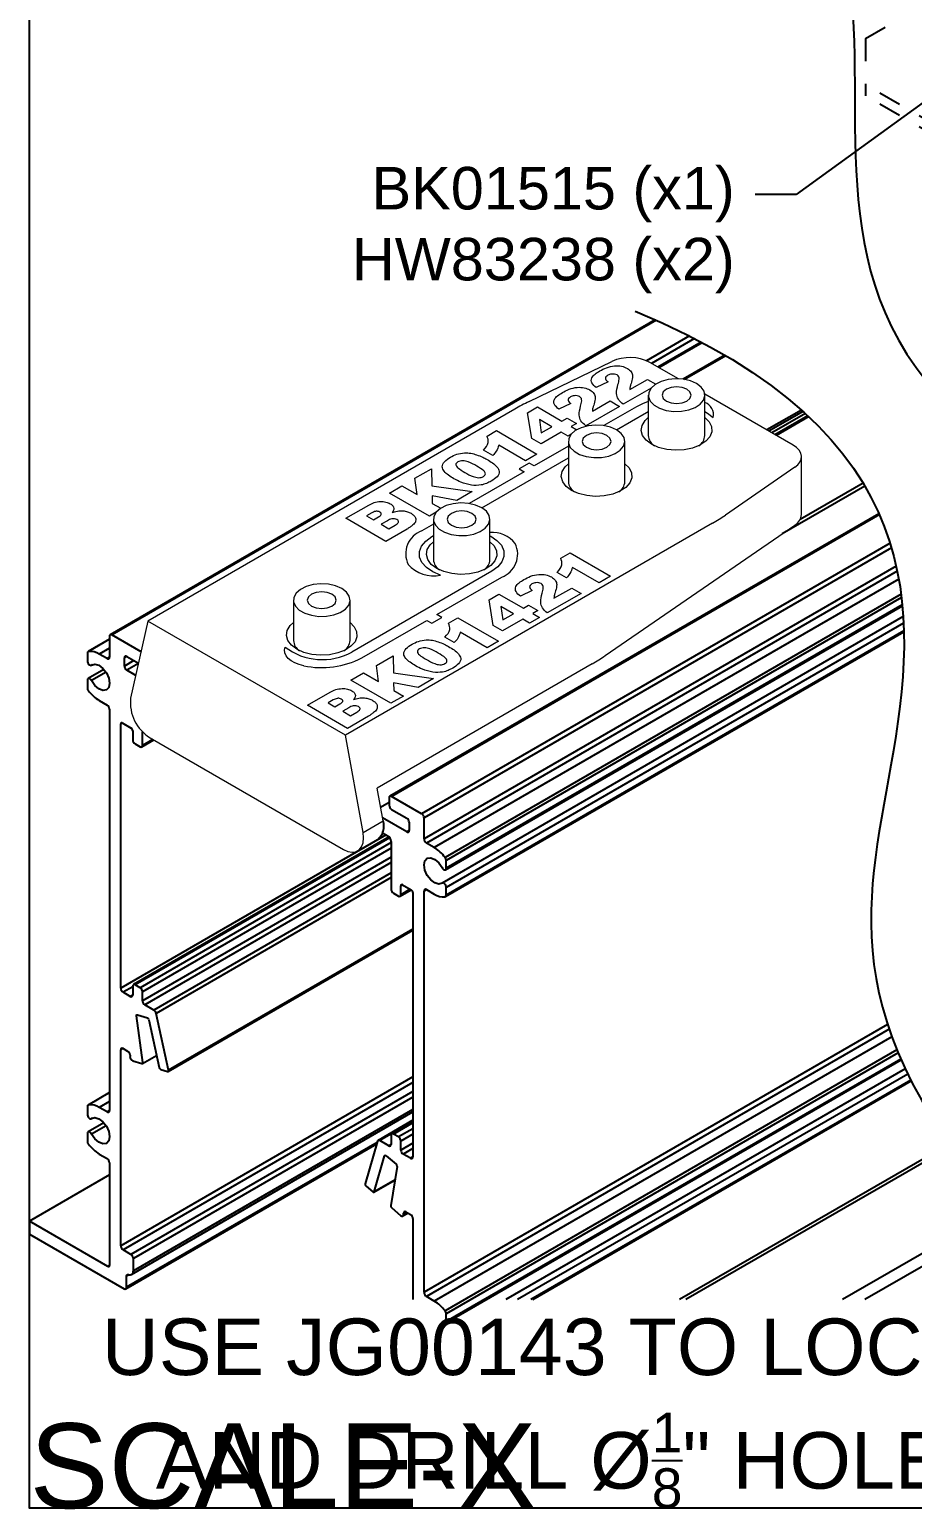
# Model space of a CAD drawing. Extents: x 0 to 11.6, y -12 to 0.
# Drawn here: x 0 to 3.9, y -12.04 to -5.5 of the extents above; entities that cross this region are included whole.
import ezdxf
from ezdxf import colors
from ezdxf.entities.mleader import LeaderData, LeaderLine
from ezdxf.math import Vec2, Vec3

# ---------------------------------------------------------------- set-up
doc = ezdxf.new("R2010")
doc.units = 0
doc.header["$LTSCALE"] = 0.5
doc.header["$MEASUREMENT"] = 0
doc.linetypes.add('HIDDEN2', pattern=[0.1875, 0.125, -0.0625])
for name, color, linetype in [('Brackets', 181, 'CONTINUOUS'), ('Dimension', 10, 'CONTINUOUS'), ('End Cap', 92, 'CONTINUOUS'), ('FAB DWG', 221, 'CONTINUOUS'), ('Housing', 150, 'CONTINUOUS')]:
    doc.layers.add(name, color=color, linetype=linetype)
doc.layers.add('Jig', color=41, linetype='CONTINUOUS', lineweight=13)
doc.layers.add('Text-Unprinted', color=131, linetype='CONTINUOUS', plot=False)
doc.styles.add('LSAD_Standard', font='arial.ttf')
doc.styles.get("Standard").update_dxf_attribs({"font": 'arial.ttf'})

msp = doc.modelspace()

# ---------------------------------------------------------------- linework, layer by layer
at = {"layer": 'Brackets', "linetype": 'HIDDEN2', "transparency": 16777216}
for p, q in [((3.696, -5.5438), (4.464, -5.1004)), ((3.696, -5.5438), (3.696, -5.7479)), ((4.1932, -6.0349), (3.696, -5.7479)), ((3.696, -5.7479), (3.696, -5.7967)), ((4.1932, -6.0838), (3.696, -5.7967))]:
    msp.add_line(p, q, dxfattribs=at)
at = {"layer": 'Dimension', "transparency": 16777216}
for points, knots in [([(2.5228, -3.9686), (3.644, -4.4845), (3.6491, -5.8333), (3.6542, -7.1821), (4.9277, -7.7071)], [0.0416, 0.0416, 0.0416, 0.0416, 1, 2, 2, 2, 2]), ([(2.6779, -6.7488), (3.9882, -7.289), (3.8715, -8.8141), (3.5346, -9.9254), (4.4394, -10.8779)], [0, 0, 0, 0, 1, 1.936571, 1.936571, 1.936571, 1.936571])]:
    msp.add_open_spline(points, degree=3, knots=knots, dxfattribs=at)
at = {"layer": 'End Cap', "transparency": 16777216}
msp.add_arc((1.4945, -9.0248), 0.0726, 308.05451, 19.60967, dxfattribs=at)
at = {"layer": 'Housing', "transparency": 16777216}
for p, q in [((2.7663, -6.7865), (0.3567, -8.1776)), ((2.7713, -6.7887), (0.3642, -8.1783)), ((2.9175, -6.8578), (2.7278, -6.9673)), ((2.9401, -6.8692), (2.7502, -6.9789)), ((2.9699, -6.8847), (2.7784, -6.9952)), ((2.7828, -6.9977), (2.9745, -6.8871)), ((3.0742, -6.9425), (2.8896, -7.0491)), ((3.0786, -6.945), (2.8965, -7.0501)), ((3.4132, -7.1849), (3.26, -7.2732)), ((3.4204, -7.1914), (3.2693, -7.2786)), ((3.4306, -7.2006), (3.2824, -7.2861)), ((3.441, -7.2103), (3.296, -7.294)), ((3.4419, -7.2111), (3.2971, -7.2947)), ((3.4452, -7.2142), (3.3015, -7.2972)), ((3.6858, -7.5083), (3.4068, -7.6693)), ((3.6932, -7.5207), (3.3276, -7.7318)), ((3.7559, -7.643), (1.5932, -8.8914)), ((3.7577, -7.647), (1.6007, -8.8922)), ((3.8049, -7.7732), (1.7337, -8.9689)), ((3.8112, -7.7941), (1.7443, -8.9873)), ((3.832, -7.8748), (1.7443, -9.08)), ((3.8367, -7.8966), (1.7549, -9.0984)), ((3.8436, -7.9326), (1.7895, -9.1184)), ((3.8537, -7.9982), (1.8374, -9.1621)), ((3.8555, -8.0131), (1.8423, -9.1753)), ((3.8633, -8.0978), (1.8242, -9.2749)), ((1.8392, -9.2163), (3.8595, -8.0501)), ((3.859, -8.0452), (1.8423, -9.2095)), ((1.8392, -9.335), (3.8662, -8.1649)), ((3.8649, -8.1264), (1.8423, -9.294)), ((3.8661, -8.1599), (1.8423, -9.3282)), ((0.3536, -8.1976), (0.2586, -8.2524)), ((0.3536, -8.198), (0.2604, -8.2517)), ((0.3536, -8.2371), (0.3083, -8.2633)), ((0.3536, -8.1844), (0.3536, -8.2771)), ((0.493, -8.2527), (0.3642, -8.1783)), ((0.2555, -8.2592), (0.2555, -8.2934)), ((0.3429, -8.2833), (0.3083, -8.2633)), ((0.3536, -8.2771), (0.3429, -8.2833)), ((0.4299, -8.2734), (0.4193, -8.2796)), ((0.4193, -8.3163), (0.4193, -8.2796)), ((0.4617, -8.2918), (0.4193, -8.3163)), ((0.4299, -8.2734), (0.4816, -8.3033)), ((0.3283, -8.3308), (0.2586, -8.3711)), ((0.2736, -8.3125), (0.2789, -8.3094)), ((0.2786, -8.3095), (0.2741, -8.3122)), ((0.338, -8.3438), (0.2741, -8.3807)), ((0.4812, -8.3051), (0.4299, -8.3347)), ((0.4694, -8.3574), (0.4299, -8.3347)), ((0.2555, -8.3779), (0.2555, -8.4121)), ((0.3083, -8.469), (0.3429, -8.489)), ((0.3536, -8.5074), (0.3536, -10.2804)), ((0.4101, -8.5676), (0.4031, -8.5716)), ((0.4031, -9.7394), (0.4031, -8.5716)), ((0.4101, -8.5676), (0.449, -8.59)), ((0.4561, -8.6023), (0.4561, -8.6419)), ((0.4992, -8.6668), (0.4992, -8.6064)), ((0.4667, -8.6603), (0.4886, -8.673)), ((0.4961, -8.6737), (0.5498, -8.6427)), ((0.4961, -8.6737), (0.5498, -8.6427)), ((0.5454, -8.6402), (0.4992, -8.6668)), ((0.5454, -8.6402), (0.4992, -8.6668)), ((1.5901, -8.9189), (1.5522, -8.9409)), ((1.5901, -8.8983), (1.5901, -8.931)), ((1.7337, -8.9689), (1.6007, -8.8922)), ((1.6007, -8.9493), (1.6679, -8.9881)), ((1.6679, -9.0494), (1.5605, -8.9873)), ((1.6785, -9.0065), (1.6785, -9.0432)), ((1.7443, -9.08), (1.7443, -8.9873)), ((1.5765, -9.0619), (0.4031, -9.7394)), ((1.5901, -9.0711), (0.4592, -9.7239)), ((1.5929, -9.0745), (0.4667, -9.7247)), ((1.561, -9.053), (1.5845, -9.0665)), ((1.6785, -9.0432), (1.6679, -9.0494)), ((1.5986, -9.0965), (0.4886, -9.7373)), ((1.5986, -9.121), (0.4992, -9.7557)), ((1.5986, -9.091), (1.5986, -9.3015)), ((1.7895, -9.1184), (1.7549, -9.0984)), ((1.5986, -9.1602), (0.4992, -9.7949)), ((1.5986, -9.1847), (0.5098, -9.8133)), ((1.8423, -9.2095), (1.8423, -9.1753)), ((1.5986, -9.2304), (0.5494, -9.8361)), ((1.5986, -9.2511), (0.5596, -9.8509)), ((1.6488, -9.2826), (1.6418, -9.2867)), ((1.6488, -9.2826), (1.6877, -9.3051)), ((1.6092, -9.3199), (1.6312, -9.3325)), ((1.6387, -9.3333), (1.6876, -9.305)), ((1.6418, -9.3264), (1.6418, -9.2867)), ((1.6832, -9.3025), (1.6418, -9.3264)), ((1.6948, -9.3173), (1.6948, -10.4851)), ((1.7549, -9.3041), (1.7443, -9.3103)), ((1.7443, -11.0832), (1.7443, -9.3103)), ((1.7549, -9.3041), (1.7895, -9.3241)), ((1.8423, -9.3282), (1.8423, -9.294)), ((1.6948, -9.4781), (0.6142, -10.1019)), ((0.6127, -10.1075), (1.6948, -9.4828)), ((0.4561, -9.7332), (0.4137, -9.7577)), ((0.4561, -9.7308), (0.4561, -9.77)), ((0.4886, -9.7373), (0.4667, -9.7247)), ((0.4455, -9.7761), (0.4137, -9.7577)), ((0.4561, -9.77), (0.4455, -9.7761)), ((0.4992, -9.7949), (0.4992, -9.7557)), ((0.4794, -9.8576), (0.4722, -9.8617)), ((0.5011, -10.0675), (0.4722, -9.8617)), ((0.4765, -9.8567), (0.5211, -9.8705)), ((0.5494, -9.8361), (0.5098, -9.8133)), ((0.6142, -10.1019), (0.5596, -9.8509)), ((0.5278, -9.879), (0.5736, -10.09)), ((3.7941, -9.8999), (1.7443, -11.0832)), ((3.8009, -9.9205), (1.7549, -11.1016)), ((3.8127, -9.9537), (1.7895, -11.1216)), ((0.4137, -10.0058), (0.4031, -10.0119)), ((0.4031, -10.8774), (0.4031, -10.0119)), ((0.4137, -10.0058), (0.4335, -10.0172)), ((0.4441, -10.0356), (0.4441, -10.0407)), ((0.4571, -10.0602), (0.4968, -10.0725)), ((0.4995, -10.0723), (0.5619, -10.0363)), ((3.8353, -10.0121), (1.8374, -11.1654)), ((1.8392, -11.2196), (3.8541, -10.0564)), ((3.8406, -10.025), (1.8423, -11.1786)), ((3.8524, -10.0524), (1.8423, -11.2127)), ((1.6948, -10.1317), (0.4031, -10.8774)), ((0.5803, -10.0985), (0.61, -10.1077)), ((3.8722, -10.0959), (2.1058, -11.1156)), ((3.8832, -10.1191), (2.157, -11.1156)), ((1.6948, -10.1562), (0.4137, -10.8958)), ((1.6948, -10.1955), (0.4478, -10.9154)), ((3.8964, -10.1456), (2.2162, -11.1156)), ((2.225, -11.1156), (3.8984, -10.1495)), ((0.2555, -10.2625), (0.2555, -10.2966)), ((0.3536, -10.2008), (0.2586, -10.2556)), ((0.3536, -10.2012), (0.2604, -10.255)), ((0.3536, -10.2404), (0.3083, -10.2665)), ((1.6948, -10.2208), (0.4591, -10.9342)), ((0.2736, -10.3158), (0.2789, -10.3127)), ((0.2786, -10.3128), (0.2741, -10.3154)), ((0.3429, -10.2865), (0.3083, -10.2665)), ((0.3536, -10.2804), (0.3429, -10.2865)), ((0.4504, -11.004), (1.6948, -10.2856)), ((1.6948, -10.275), (0.4591, -10.9884)), ((1.6948, -10.3232), (1.5409, -10.4121)), ((1.6948, -10.3283), (1.5484, -10.4128)), ((1.6948, -10.3298), (1.6017, -10.3835)), ((0.2555, -10.3812), (0.2555, -10.4153)), ((0.3283, -10.3341), (0.2586, -10.3743)), ((0.338, -10.3471), (0.2741, -10.3839)), ((1.5986, -10.3904), (1.5986, -10.4296)), ((1.6948, -10.3348), (1.6092, -10.3842)), ((1.6312, -10.3969), (1.6092, -10.3842)), ((1.6948, -10.3602), (1.6312, -10.3969)), ((1.6948, -10.3846), (1.6418, -10.4153)), ((0.4254, -11.068), (1.5348, -10.4275)), ((1.5366, -10.4214), (0.4285, -11.0611)), ((1.5382, -10.4158), (1.4837, -10.6039)), ((1.588, -10.4357), (1.5484, -10.4128)), ((1.5986, -10.4296), (1.588, -10.4357)), ((1.6418, -10.4545), (1.6418, -10.4153)), ((1.6948, -10.4238), (1.6418, -10.4545)), ((1.6948, -10.4483), (1.6524, -10.4728)), ((4.0662, -10.4272), (2.8737, -11.1156)), ((4.0743, -10.4388), (2.902, -11.1156)), ((0.3083, -10.4723), (0.3429, -10.4923)), ((0.3536, -10.5107), (0.3536, -10.9647)), ((1.5242, -10.6388), (1.5701, -10.4807)), ((1.5739, -10.4784), (1.5701, -10.4807)), ((1.5768, -10.48), (1.6213, -10.5176)), ((1.6842, -10.4912), (1.6524, -10.4728)), ((1.6948, -10.4851), (1.6842, -10.4912)), ((0.3536, -10.5647), (0, -10.7688)), ((1.5228, -10.6408), (1.6157, -10.5872)), ((1.6159, -10.5859), (1.5242, -10.6388)), ((1.6256, -10.5276), (1.5968, -10.7)), ((1.4878, -10.6144), (1.5175, -10.6395)), ((1.6011, -10.71), (1.6408, -10.7435)), ((4.2906, -10.714), (3.595, -11.1156)), ((0, -10.7688), (0, -10.826)), ((0.3465, -10.9688), (0, -10.7688)), ((1.6506, -10.7459), (1.6732, -10.7329)), ((1.6644, -10.7278), (1.6538, -10.7339)), ((1.6688, -10.7304), (1.6538, -10.7391)), ((1.6538, -10.7391), (1.6538, -10.7339)), ((1.6644, -10.7278), (1.6842, -10.7393)), ((1.6948, -10.7576), (1.6948, -11.1156)), ((4.3238, -10.752), (3.694, -11.1156)), ((0, -10.826), (0.4179, -11.0672)), ((0.4478, -10.9154), (0.4137, -10.8958)), ((0.3536, -10.9648), (0.3465, -10.9688)), ((0.4591, -10.9884), (0.4591, -10.9342)), ((0.4398, -11.0058), (0.4285, -11.0123)), ((0.4285, -11.0611), (0.4285, -11.0123)), ((1.7895, -11.1216), (1.7549, -11.1016)), ((1.8423, -11.2127), (1.8423, -11.1786))]:
    msp.add_line(p, q, dxfattribs=at)
at = {"layer": 'Housing', "transparency": 16777216, "flags": 128}
for points in [[(0.2555, -8.2934), (0.256, -8.2973), (0.2574, -8.3015), (0.2596, -8.3054), (0.2624, -8.3088), (0.2655, -8.3114), (0.2687, -8.3129), (0.2717, -8.3131), (0.2741, -8.3122)], [(0.2741, -8.3122), (0.2885, -8.3077), (0.3062, -8.3127), (0.3241, -8.3263), (0.3395, -8.3464), (0.3499, -8.3696), (0.3536, -8.3923), (0.3499, -8.4107), (0.3395, -8.422), (0.3241, -8.4242), (0.3062, -8.4171), (0.2885, -8.4018), (0.2741, -8.3807)], [(0.2741, -8.3807), (0.2717, -8.3768), (0.2687, -8.3737), (0.2655, -8.3715), (0.2624, -8.3704), (0.2596, -8.3706), (0.2574, -8.372), (0.256, -8.3746), (0.2555, -8.3779)], [(1.8237, -9.2752), (1.8093, -9.2797), (1.7917, -9.2747), (1.7737, -9.2611), (1.7583, -9.241), (1.7479, -9.2178), (1.7443, -9.1951), (1.7479, -9.1767), (1.7583, -9.1654), (1.7737, -9.1632), (1.7917, -9.1703), (1.8093, -9.1856), (1.8237, -9.2067)], [(1.8237, -9.2067), (1.8262, -9.2105), (1.8291, -9.2137), (1.8323, -9.2159), (1.8354, -9.2169), (1.8382, -9.2168), (1.8405, -9.2153), (1.8419, -9.2128), (1.8423, -9.2095)], [(1.8423, -9.294), (1.8419, -9.2901), (1.8405, -9.2859), (1.8382, -9.282), (1.8354, -9.2785), (1.8323, -9.276), (1.8291, -9.2745), (1.8262, -9.2742), (1.8237, -9.2752)], [(0.4722, -9.8617), (0.4721, -9.8604), (0.4722, -9.8593), (0.4726, -9.8583), (0.4731, -9.8575), (0.4737, -9.8569), (0.4746, -9.8566), (0.4755, -9.8565), (0.4765, -9.8567)], [(0.4968, -10.0725), (0.4978, -10.0727), (0.4987, -10.0726), (0.4996, -10.0723), (0.5002, -10.0717), (0.5007, -10.0709), (0.501, -10.0699), (0.5012, -10.0688), (0.5011, -10.0675)], [(0.61, -10.1077), (0.6111, -10.1079), (0.6121, -10.1078), (0.6129, -10.1074), (0.6136, -10.1067), (0.6141, -10.1058), (0.6143, -10.1046), (0.6144, -10.1033), (0.6142, -10.1019)], [(0.2555, -10.2966), (0.256, -10.3006), (0.2574, -10.3047), (0.2596, -10.3087), (0.2624, -10.3121), (0.2655, -10.3147), (0.2687, -10.3161), (0.2717, -10.3164), (0.2741, -10.3154)], [(0.2741, -10.3154), (0.2885, -10.311), (0.3062, -10.316), (0.3241, -10.3296), (0.3395, -10.3496), (0.3499, -10.3728), (0.3536, -10.3955), (0.3499, -10.414), (0.3395, -10.4252), (0.3241, -10.4275), (0.3062, -10.4204), (0.2885, -10.405), (0.2741, -10.3839)], [(0.2741, -10.3839), (0.2717, -10.3801), (0.2687, -10.377), (0.2655, -10.3748), (0.2624, -10.3737), (0.2596, -10.3739), (0.2574, -10.3753), (0.256, -10.3778), (0.2555, -10.3812)], [(1.5484, -10.4128), (1.5467, -10.412), (1.545, -10.4115), (1.5435, -10.4114), (1.542, -10.4116), (1.5407, -10.4122), (1.5397, -10.4131), (1.5388, -10.4143), (1.5382, -10.4158)], [(1.5701, -10.4807), (1.5704, -10.4797), (1.571, -10.479), (1.5718, -10.4785), (1.5726, -10.4783), (1.5736, -10.4784), (1.5746, -10.4787), (1.5757, -10.4792), (1.5768, -10.48)], [(1.5175, -10.6395), (1.5186, -10.6403), (1.5196, -10.6408), (1.5207, -10.6411), (1.5217, -10.6411), (1.5225, -10.6409), (1.5233, -10.6404), (1.5238, -10.6397), (1.5242, -10.6388)], [(1.6408, -10.7435), (1.6431, -10.7452), (1.6455, -10.7462), (1.6477, -10.7466), (1.6498, -10.7463), (1.6514, -10.7454), (1.6527, -10.7438), (1.6535, -10.7416), (1.6538, -10.7391)], [(0.4285, -11.0123), (0.4286, -11.0104), (0.4291, -11.0087), (0.4298, -11.0073), (0.4307, -11.0061), (0.4319, -11.0053), (0.4332, -11.0049), (0.4348, -11.0048), (0.4364, -11.005)]]:
    msp.add_lwpolyline(points, dxfattribs=at)
at = {"layer": 'Housing', "transparency": 16777216}
for centre, radius, start, end in [((0.36, -8.1834), 0.00655, 50.79671, 189.21404), ((0.2621, -8.2582), 0.00671, 104.90093, 188.70726), ((0.2679, -8.3259), 0.0746, 57.19136, 95.7634), ((0.3471, -8.2782), 0.00655, 230.79671, 9.21404), ((0.4258, -8.2785), 0.00655, 50.79671, 189.21404), ((0.4423, -8.3152), 0.0231, 182.60548, 237.39452), ((0.2783, -8.4111), 0.0229, 182.5457, 218.33723), ((0.3951, -8.326), 0.1673, 216.39041, 238.75003), ((0.3305, -8.5084), 0.0231, 2.60548, 57.39452), ((0.4074, -8.5709), 0.00437, 50.79671, 189.21404), ((0.4407, -8.603), 0.0154, 2.60548, 57.39452), ((0.4791, -8.6409), 0.0231, 182.60548, 237.39452), ((0.4928, -8.6679), 0.00655, 230.79671, 9.21404), ((1.5966, -8.8972), 0.00655, 50.79671, 189.21404), ((1.6132, -8.9299), 0.0231, 182.60548, 237.39452), ((1.6555, -9.0075), 0.0231, 2.60548, 57.39452), ((1.7213, -8.9883), 0.0231, 2.60548, 57.39452), ((1.5679, -9.0924), 0.0307, 2.60548, 57.39452), ((1.6721, -9.0443), 0.00655, 230.79671, 9.21404), ((1.7673, -9.0789), 0.0231, 182.60548, 237.39452), ((1.7027, -9.2614), 0.1673, 36.39041, 58.75003), ((1.8195, -9.1763), 0.0229, 2.5457, 38.33723), ((1.6461, -9.286), 0.00437, 50.79671, 189.21404), ((1.6217, -9.3005), 0.0231, 182.60548, 237.39452), ((1.6353, -9.3275), 0.00655, 230.79671, 9.21404), ((1.6794, -9.318), 0.0154, 2.60548, 57.39452), ((1.7508, -9.3092), 0.00655, 50.79671, 189.21404), ((1.83, -9.2615), 0.0746, 237.19136, 275.7634), ((1.8357, -9.3292), 0.00671, 284.90093, 8.70726), ((0.4261, -9.7383), 0.0231, 182.60548, 237.39452), ((0.4625, -9.7297), 0.00655, 50.79671, 189.21404), ((0.4762, -9.7567), 0.0231, 2.60548, 57.39452), ((0.4496, -9.771), 0.00655, 230.79671, 9.21404), ((0.5222, -9.7938), 0.0231, 182.60548, 237.39452), ((0.5164, -9.8812), 0.0116, 10.92438, 66.06129), ((0.5367, -9.8559), 0.0235, 12.20913, 57.06923), ((0.4095, -10.0109), 0.00655, 50.79671, 189.21404), ((0.4211, -10.0367), 0.0231, 2.60548, 57.39452), ((0.466, -10.0401), 0.022, 181.5902, 245.93733), ((0.5851, -10.0878), 0.0116, 190.92438, 246.06129), ((0.2621, -10.2615), 0.00671, 104.90093, 188.70726), ((0.2679, -10.3292), 0.0746, 57.19136, 95.7634), ((0.3471, -10.2814), 0.00655, 230.79671, 9.21404), ((1.6051, -10.3893), 0.00655, 50.79671, 189.21404), ((0.2783, -10.4143), 0.0229, 182.5457, 218.33723), ((0.3951, -10.3292), 0.1673, 216.39041, 238.75003), ((1.5922, -10.4306), 0.00655, 230.79671, 9.21404), ((1.6187, -10.4163), 0.0231, 2.60548, 57.39452), ((1.6648, -10.4534), 0.0231, 182.60548, 237.39452), ((0.3305, -10.5117), 0.0231, 2.60548, 57.39452), ((1.6137, -10.5268), 0.0119, 356.17633, 50.4242), ((1.6883, -10.4861), 0.00655, 230.79671, 9.21404), ((1.495, -10.6055), 0.0115, 171.82136, 231.19344), ((1.6087, -10.7008), 0.0119, 176.17633, 230.4242), ((1.6602, -10.7329), 0.00655, 50.79671, 189.21404), ((1.6718, -10.7587), 0.0231, 2.60548, 57.39452), ((0.4261, -10.8763), 0.0231, 182.60542, 237.39521), ((0.4328, -10.9373), 0.0265, 6.61673, 55.51865), ((0.3492, -10.9654), 0.00437, 230.79671, 9.21404), ((0.442, -10.9889), 0.0171, 250.95531, 1.71237), ((0.422, -11.0621), 0.00655, 230.79671, 9.21404), ((1.7673, -11.0822), 0.0231, 182.60548, 237.39452), ((1.7027, -11.2647), 0.1673, 36.39041, 58.75003), ((1.8195, -11.1796), 0.0229, 2.5457, 38.33723)]:
    msp.add_arc(centre, radius, start, end, dxfattribs=at)
at = {"layer": 'Jig', "transparency": 16777216}
for p, q in [((2.2086, -7.1476), (2.5743, -6.9705)), ((2.8687, -7.0473), (2.743, -6.9748)), ((2.5579, -7.0602), (2.5059, -7.0859)), ((2.6541, -7.0948), (2.7323, -7.0496)), ((2.7323, -7.0496), (2.7687, -7.0706)), ((2.7481, -7.0883), (2.6244, -7.1596)), ((2.7359, -7.1193), (2.7359, -7.2979)), ((3.3765, -7.3405), (2.9856, -7.1148)), ((2.9859, -7.2979), (2.9859, -7.1193)), ((2.1457, -7.1808), (0.5236, -8.1173)), ((2.202, -7.1967), (2.2456, -7.1715)), ((2.2456, -7.1715), (2.3535, -7.2338)), ((2.3926, -7.1556), (2.3406, -7.1813)), ((2.6084, -7.1689), (2.4591, -7.255)), ((2.4889, -7.1902), (2.5671, -7.145)), ((2.6841, -7.1704), (2.5397, -7.2537)), ((2.5671, -7.145), (2.6084, -7.1689)), ((2.7283, -7.1959), (2.7359, -7.1917)), ((2.2206, -7.3109), (2.202, -7.1967)), ((2.2544, -7.2269), (2.2627, -7.2863)), ((2.3099, -7.259), (2.2544, -7.2269)), ((2.3535, -7.2338), (2.3765, -7.2206)), ((2.3765, -7.2206), (2.4178, -7.2444)), ((2.4178, -7.2444), (2.3949, -7.2577)), ((2.5957, -7.2724), (2.7283, -7.1959)), ((2.0229, -7.3001), (2.0643, -7.2762)), ((2.0643, -7.2762), (2.2433, -7.3796)), ((2.2617, -7.3346), (2.2206, -7.3109)), ((2.3512, -7.2829), (2.2617, -7.3346)), ((2.2627, -7.2863), (2.3099, -7.259)), ((2.3811, -7.3001), (2.3512, -7.2829)), ((2.3945, -7.2924), (2.3811, -7.3001)), ((2.3949, -7.2577), (2.4196, -7.272)), ((2.0482, -7.3862), (2.0069, -7.3624)), ((2.1928, -7.4088), (2.0746, -7.3405)), ((2.2433, -7.3796), (2.1928, -7.4088)), ((2.3823, -7.3446), (2.2311, -7.4319)), ((2.3823, -7.3234), (2.3823, -7.502)), ((2.6323, -7.502), (2.6323, -7.3234)), ((1.7041, -7.4868), (1.7773, -7.4446)), ((1.7773, -7.4446), (1.7789, -7.52)), ((1.9991, -7.6168), (2.3823, -7.3956)), ((2.209, -7.4191), (2.1648, -7.4446)), ((2.1648, -7.4446), (2.1869, -7.4574)), ((2.2311, -7.4319), (2.209, -7.4191)), ((3.3839, -7.4379), (3.077, -7.649)), ((3.4131, -7.6467), (3.4131, -7.3915)), ((1.7132, -7.5587), (1.7041, -7.4868)), ((2.1869, -7.4574), (1.9431, -7.5981)), ((1.5913, -7.5519), (1.6464, -7.5201)), ((1.7681, -7.654), (1.5913, -7.5519)), ((1.6464, -7.5201), (1.7132, -7.5587)), ((1.7789, -7.52), (1.9564, -7.5453)), ((1.7798, -7.5637), (1.7805, -7.5975)), ((1.889, -7.5842), (1.7798, -7.5637)), ((1.9564, -7.5453), (1.889, -7.5842)), ((1.3985, -7.6632), (1.4998, -7.6047)), ((1.5129, -7.6396), (1.4903, -7.6526)), ((1.7979, -7.6368), (1.7681, -7.654)), ((1.7805, -7.5975), (1.8182, -7.6193)), ((3.0195, -7.6853), (1.3974, -8.6217)), ((1.5753, -7.7653), (1.3985, -7.6632)), ((1.4903, -7.6526), (1.5202, -7.6699)), ((1.5202, -7.6699), (1.5424, -7.657)), ((1.582, -7.674), (1.5546, -7.6898)), ((1.5546, -7.6898), (1.589, -7.7096)), ((1.6693, -7.711), (1.5753, -7.7653)), ((1.589, -7.7096), (1.6165, -7.6938)), ((1.7857, -7.689), (1.7339, -7.7189)), ((1.7857, -7.6678), (1.7857, -7.8465)), ((2.0357, -7.8465), (2.0357, -7.6678)), ((2.5449, -8.2702), (3.3839, -7.693)), ((1.7781, -7.7444), (1.7857, -7.74)), ((2.3487, -7.8402), (2.3901, -7.8164)), ((2.3901, -7.8164), (2.5691, -7.9197)), ((2.0433, -7.8975), (1.4246, -8.2547)), ((2.374, -7.9264), (2.3327, -7.9025)), ((2.5186, -7.9489), (2.4004, -7.8807)), ((1.8002, -8.0888), (2.0875, -7.923)), ((2.3188, -8.0166), (2.397, -7.9714)), ((2.397, -7.9714), (2.4383, -7.9953)), ((2.5691, -7.9197), (2.5186, -7.9489)), ((1.167, -8.025), (1.167, -8.2036)), ((1.417, -8.2036), (1.417, -8.025)), ((2.0319, -8.0231), (2.0755, -7.9979)), ((2.0505, -8.1372), (2.0319, -8.0231)), ((2.0755, -7.9979), (2.1834, -8.0602)), ((2.2225, -7.982), (2.1705, -8.0077)), ((2.4383, -7.9953), (2.2891, -8.0814)), ((1.7781, -8.1271), (1.8223, -8.1016)), ((1.8223, -8.1016), (1.8002, -8.0888)), ((1.8529, -8.1265), (1.8942, -8.1026)), ((1.8942, -8.1026), (2.0732, -8.206)), ((2.0843, -8.0533), (2.0926, -8.1127)), ((2.1398, -8.0854), (2.0843, -8.0533)), ((2.0926, -8.1127), (2.1398, -8.0854)), ((2.1834, -8.0602), (2.2064, -8.047)), ((2.2064, -8.047), (2.2477, -8.0708)), ((2.2546, -8.1013), (2.211, -8.1265)), ((2.2477, -8.0708), (2.2248, -8.0841)), ((2.2248, -8.0841), (2.2546, -8.1013)), ((0.5236, -8.1173), (0.4466, -8.4581)), ((1.3974, -8.6217), (0.5236, -8.1173)), ((1.4688, -8.2802), (1.756, -8.1143)), ((1.756, -8.1143), (1.7781, -8.1271)), ((2.0227, -8.2352), (1.9045, -8.1669)), ((2.0916, -8.161), (2.0505, -8.1372)), ((2.1812, -8.1093), (2.0916, -8.161)), ((2.211, -8.1265), (2.1812, -8.1093)), ((1.8781, -8.2126), (1.8368, -8.1888)), ((2.0732, -8.206), (2.0227, -8.2352)), ((1.534, -8.3132), (1.6072, -8.271)), ((1.6072, -8.271), (1.6088, -8.3464)), ((1.4212, -8.3783), (1.4763, -8.3465)), ((1.4763, -8.3465), (1.5431, -8.3851)), ((1.5431, -8.3851), (1.534, -8.3132)), ((2.4874, -8.3065), (1.5368, -8.8553)), ((1.6088, -8.3464), (1.7863, -8.3717)), ((1.2284, -8.4896), (1.3297, -8.4311)), ((1.598, -8.4804), (1.4212, -8.3783)), ((1.6097, -8.3901), (1.6104, -8.4239)), ((1.7189, -8.4106), (1.6097, -8.3901)), ((1.6104, -8.4239), (1.6531, -8.4486)), ((1.7863, -8.3717), (1.7189, -8.4106)), ((1.4052, -8.5917), (1.2284, -8.4896)), ((1.3428, -8.466), (1.3202, -8.479)), ((1.3202, -8.479), (1.3501, -8.4963)), ((1.3501, -8.4963), (1.3723, -8.4834)), ((1.6531, -8.4486), (1.598, -8.4804)), ((1.4119, -8.5003), (1.3845, -8.5161)), ((1.3845, -8.5161), (1.4189, -8.536)), ((1.4992, -8.5374), (1.4052, -8.5917)), ((1.4189, -8.536), (1.4464, -8.5202)), ((1.4745, -9.0515), (1.3974, -8.6217)), ((0.5327, -8.6328), (1.3883, -9.1268)), ((1.5628, -9.0004), (1.5368, -8.8553)), ((1.4745, -9.0515), (1.5628, -9.0004)), ((1.4508, -9.133), (1.5392, -9.0819))]:
    msp.add_line(p, q, dxfattribs=at)
at = {"layer": 'Jig', "transparency": 16777216, "flags": 128}
for points in [[(2.9493, -7.0683), (2.9221, -7.0564), (2.8905, -7.0492), (2.8566, -7.0472), (2.8231, -7.0505), (2.7923, -7.059), (2.7667, -7.0719), (2.748, -7.0883), (2.7377, -7.1071), (2.7365, -7.1267), (2.7446, -7.1458), (2.7613, -7.1629), (2.7854, -7.1768), (2.815, -7.1864), (2.8481, -7.1911), (2.8821, -7.1904), (2.9146, -7.1845), (2.943, -7.1737), (2.9654, -7.1589), (2.98, -7.1411), (2.9858, -7.1218), (2.9823, -7.1022), (2.9698, -7.084), (2.9493, -7.0683)], [(2.9061, -7.0932), (2.8854, -7.0852), (2.8609, -7.0824), (2.8364, -7.0852), (2.8156, -7.0932), (2.8018, -7.1052), (2.7969, -7.1193), (2.8018, -7.1335), (2.8156, -7.1454), (2.8364, -7.1535), (2.8609, -7.1563), (2.8854, -7.1535), (2.9061, -7.1454), (2.92, -7.1335), (2.9249, -7.1193), (2.92, -7.1052), (2.9061, -7.0932)], [(2.7359, -7.1474), (2.7103, -7.1572), (2.6841, -7.1704)], [(2.9859, -7.1917), (2.9977, -7.1984), (3.0233, -7.2183)], [(2.5957, -7.2724), (2.5686, -7.2605), (2.5369, -7.2533), (2.5031, -7.2513), (2.4695, -7.2546), (2.4388, -7.2631), (2.4131, -7.276), (2.3944, -7.2924), (2.3841, -7.3112), (2.383, -7.3308), (2.391, -7.3499), (2.4077, -7.367), (2.4318, -7.3809), (2.4615, -7.3905), (2.4945, -7.3952), (2.5286, -7.3945), (2.561, -7.3886), (2.5895, -7.3778), (2.6119, -7.363), (2.6265, -7.3452), (2.6323, -7.3259), (2.6288, -7.3063), (2.6163, -7.2881), (2.5957, -7.2724)], [(2.7504, -7.3362), (2.7264, -7.3183), (2.7108, -7.2976), (2.7047, -7.2753), (2.7084, -7.2527), (2.7217, -7.2315), (2.7359, -7.2183)], [(2.9859, -7.2183), (3.0043, -7.2366), (3.0152, -7.2583), (3.0164, -7.2809), (3.0079, -7.303), (2.9901, -7.3231), (2.9642, -7.3401), (2.9318, -7.3528), (2.895, -7.3604), (2.856, -7.3626), (2.8173, -7.359), (2.7813, -7.3501), (2.7504, -7.3362)], [(2.5526, -7.2973), (2.5318, -7.2893), (2.5073, -7.2865), (2.4828, -7.2893), (2.4621, -7.2973), (2.4482, -7.3093), (2.4433, -7.3234), (2.4482, -7.3376), (2.4621, -7.3495), (2.4828, -7.3576), (2.5073, -7.3604), (2.5318, -7.3576), (2.5526, -7.3495), (2.5665, -7.3376), (2.5713, -7.3234), (2.5665, -7.3093), (2.5526, -7.2973)], [(3.3839, -7.4379), (3.3971, -7.4269), (3.4065, -7.4147), (3.4119, -7.4017), (3.413, -7.3883), (3.4099, -7.3751), (3.4025, -7.3624), (3.3913, -7.3508), (3.3765, -7.3405)], [(2.3968, -7.5403), (2.3728, -7.5224), (2.3573, -7.5017), (2.3512, -7.4794), (2.3548, -7.4568), (2.3681, -7.4356), (2.3823, -7.4224)], [(2.6323, -7.4224), (2.6507, -7.4407), (2.6617, -7.4624), (2.6629, -7.485), (2.6543, -7.5071), (2.6366, -7.5272), (2.6107, -7.5442), (2.5783, -7.5569), (2.5414, -7.5645), (2.5024, -7.5667), (2.4637, -7.5631), (2.4278, -7.5542), (2.3968, -7.5403)], [(1.9991, -7.6168), (1.972, -7.6049), (1.9403, -7.5977), (1.9064, -7.5957), (1.8729, -7.5991), (1.8422, -7.6075), (1.8165, -7.6204), (1.7978, -7.6368), (1.7875, -7.6556), (1.7864, -7.6752), (1.7944, -7.6943), (1.8111, -7.7114), (1.8352, -7.7253), (1.8649, -7.735), (1.8979, -7.7396), (1.9319, -7.739), (1.9644, -7.733), (1.9929, -7.7222), (2.0152, -7.7074), (2.0299, -7.6897), (2.0356, -7.6703), (2.0322, -7.6508), (2.0197, -7.6325), (1.9991, -7.6168)], [(1.956, -7.6417), (1.9352, -7.6337), (1.9107, -7.6309), (1.8862, -7.6337), (1.8655, -7.6417), (1.8516, -7.6537), (1.8467, -7.6678), (1.8516, -7.682), (1.8655, -7.694), (1.8862, -7.702), (1.9107, -7.7048), (1.9352, -7.702), (1.956, -7.694), (1.9698, -7.682), (1.9747, -7.6678), (1.9698, -7.6537), (1.956, -7.6417)], [(1.817, -7.9147), (1.7825, -7.8999), (1.7548, -7.8811), (1.7352, -7.8591), (1.7248, -7.8351), (1.7241, -7.8103), (1.7332, -7.7861), (1.7515, -7.7638), (1.7781, -7.7444)], [(1.8002, -7.8847), (1.7762, -7.8669), (1.7607, -7.8461), (1.7545, -7.8238), (1.7582, -7.8013), (1.7715, -7.78), (1.7857, -7.7668)], [(2.0357, -7.7668), (2.0541, -7.7851), (2.065, -7.8068), (2.0663, -7.8294), (2.0577, -7.8515), (2.0399, -7.8716), (2.014, -7.8886), (1.9816, -7.9013), (1.9448, -7.909), (1.9058, -7.9111), (1.8671, -7.9076), (1.8312, -7.8986), (1.8002, -7.8847)], [(2.0357, -7.7403), (2.0389, -7.7419), (2.0666, -7.7608), (2.0862, -7.7828), (2.0966, -7.8068), (2.0973, -7.8316), (2.0883, -7.8557), (2.0699, -7.8781), (2.0433, -7.8975)], [(1.3804, -7.974), (1.3533, -7.9621), (1.3216, -7.9549), (1.2877, -7.9529), (1.2542, -7.9562), (1.2234, -7.9647), (1.1978, -7.9776), (1.1791, -7.994), (1.1688, -8.0128), (1.1676, -8.0324), (1.1757, -8.0515), (1.1924, -8.0686), (1.2165, -8.0825), (1.2461, -8.0921), (1.2792, -8.0968), (1.3132, -8.0961), (1.3457, -8.0902), (1.3741, -8.0794), (1.3965, -8.0646), (1.4111, -8.0468), (1.4169, -8.0275), (1.4134, -8.0079), (1.4009, -7.9897), (1.3804, -7.974)], [(1.3372, -7.9989), (1.3165, -7.9909), (1.292, -7.9881), (1.2675, -7.9909), (1.2467, -7.9989), (1.2329, -8.0109), (1.228, -8.025), (1.2329, -8.0392), (1.2467, -8.0511), (1.2675, -8.0592), (1.292, -8.062), (1.3165, -8.0592), (1.3372, -8.0511), (1.3511, -8.0392), (1.356, -8.025), (1.3511, -8.0109), (1.3372, -7.9989)], [(1.1815, -8.2419), (1.1575, -8.224), (1.1419, -8.2033), (1.1358, -8.181), (1.1395, -8.1584), (1.1528, -8.1372), (1.167, -8.124)], [(1.417, -8.124), (1.4354, -8.1423), (1.4463, -8.164), (1.4475, -8.1866), (1.439, -8.2087), (1.4212, -8.2288), (1.3953, -8.2458), (1.3629, -8.2585), (1.3261, -8.2662), (1.2871, -8.2683), (1.2484, -8.2647), (1.2125, -8.2558), (1.1815, -8.2419)], [(1.2123, -8.3149), (1.1916, -8.3097), (1.173, -8.3024), (1.1569, -8.2932), (1.1439, -8.2826), (1.1344, -8.2708), (1.1288, -8.2582), (1.1272, -8.2452), (1.1296, -8.2322)], [(1.3883, -9.1268), (1.408, -9.1356), (1.4267, -9.1388), (1.4435, -9.1363), (1.4575, -9.1282), (1.468, -9.1148), (1.4745, -9.097), (1.4767, -9.0755), (1.4745, -9.0515)]]:
    msp.add_lwpolyline(points, dxfattribs=at)
at = {"layer": 'Jig', "transparency": 16777216}
for centre, radius, start, end in [((2.6542, -7.1475), 0.1943, 62.80519, 114.30715), ((2.9655, -7.2065), 0.059, 348.48283, 69.75656), ((2.7941, -7.2934), 0.0584, 184.48154, 237.44842), ((2.9294, -7.2944), 0.0566, 301.67588, 356.39416), ((2.4405, -7.4975), 0.0584, 184.48154, 237.44842), ((2.5758, -7.4985), 0.0566, 301.67588, 356.39416), ((3.3551, -7.6425), 0.0582, 299.64542, 355.89309), ((1.7709, -7.8202), 0.1078, 110.06333, 205.69847), ((2.0448, -7.8573), 0.1318, 38.70818, 93.96674), ((2.0505, -7.8217), 0.1078, 290.06333, 25.69847), ((1.7866, -7.7672), 0.1506, 221.49603, 281.6378), ((1.8439, -7.8419), 0.0584, 184.48154, 237.44842), ((1.9792, -7.8429), 0.0566, 301.67588, 356.39416), ((1.2944, -8.0162), 0.2717, 232.67022, 298.63737), ((1.2252, -8.1991), 0.0584, 184.48154, 237.44842), ((1.3605, -8.2001), 0.0566, 301.67588, 356.39416), ((1.2916, -7.936), 0.3871, 258.18505, 297.24279), ((0.6286, -8.477), 0.1829, 174.06353, 238.40903)]:
    msp.add_arc(centre, radius, start, end, dxfattribs=at)
for centre, major_axis, ratio, start_param, end_param in [((2.2889, -7.2029), (0.2809, 0.12), 0.273814, 1.74249, 1.985316), ((2.9813, -7.6026), (0.2425, 0.1434), 0.321847, 4.679897, 4.922723), ((2.4492, -8.2238), (0.2425, 0.1434), 0.321847, 4.679897, 4.922723)]:
    msp.add_ellipse(centre, major_axis=major_axis, ratio=ratio, start_param=start_param, end_param=end_param, dxfattribs=at)
for points, knots in [([(2.5211, -7.0125), (2.5306, -7.0073), (2.5495, -6.9969), (2.5837, -6.988), (2.6188, -6.9898), (2.6351, -6.9972), (2.6433, -7.0009)], [0, 0, 0, 0, 0.281517, 0.560668, 0.780351, 1, 1, 1, 1]), ([(2.5059, -7.0859), (2.4981, -7.0794), (2.4826, -7.0666), (2.4823, -7.0435), (2.4994, -7.0258), (2.5139, -7.0169), (2.5211, -7.0125)], [0, 0, 0, 0, 0.280623, 0.558416, 0.778754, 1, 1, 1, 1]), ([(2.5568, -7.0317), (2.5535, -7.034), (2.5468, -7.0386), (2.5455, -7.0499), (2.5532, -7.0563), (2.5579, -7.0602)], [0, 0, 0, 0, 0.2806478, 0.5594256, 1, 1, 1, 1]), ([(2.5975, -7.0301), (2.5941, -7.0286), (2.5872, -7.0257), (2.5748, -7.0257), (2.5644, -7.0278), (2.5593, -7.0304), (2.5568, -7.0317)], [0, 0, 0, 0, 0.278882, 0.558608, 0.779176, 1, 1, 1, 1]), ([(2.6018, -7.0728), (2.604, -7.0647), (2.607, -7.0535), (2.6066, -7.0384), (2.6006, -7.0329), (2.5975, -7.0301)], [0, 0, 0, 0, 0.561613, 0.781775, 1, 1, 1, 1]), ([(2.6433, -7.0009), (2.6498, -7.0057), (2.6628, -7.0154), (2.6684, -7.0375), (2.6641, -7.0529), (2.6615, -7.0623)], [0, 0, 0, 0, 0.279129, 0.558974, 1, 1, 1, 1]), ([(2.3406, -7.1813), (2.3328, -7.1748), (2.3173, -7.162), (2.317, -7.1389), (2.3341, -7.1212), (2.3486, -7.1124), (2.3558, -7.1079)], [0, 0, 0, 0, 0.2806228, 0.5584158, 0.7787536, 1, 1, 1, 1]), ([(2.3558, -7.1079), (2.3653, -7.1027), (2.3842, -7.0923), (2.4184, -7.0835), (2.4535, -7.0853), (2.4698, -7.0926), (2.478, -7.0963)], [0, 0, 0, 0, 0.281517, 0.560668, 0.780351, 1, 1, 1, 1]), ([(2.4322, -7.1255), (2.4288, -7.1241), (2.4219, -7.1211), (2.4095, -7.1211), (2.3991, -7.1233), (2.394, -7.1258), (2.3915, -7.1271)], [0, 0, 0, 0, 0.278882, 0.558608, 0.779176, 1, 1, 1, 1]), ([(2.4365, -7.1682), (2.4387, -7.1601), (2.4417, -7.1489), (2.4413, -7.1338), (2.4353, -7.1283), (2.4322, -7.1255)], [0, 0, 0, 0, 0.5616127, 0.7817748, 1, 1, 1, 1]), ([(2.478, -7.0963), (2.4845, -7.1011), (2.4975, -7.1108), (2.5031, -7.1329), (2.4988, -7.1483), (2.4962, -7.1577)], [0, 0, 0, 0, 0.279129, 0.558974, 1, 1, 1, 1]), ([(2.6244, -7.1596), (2.6164, -7.1525), (2.6004, -7.1381), (2.5929, -7.1075), (2.5984, -7.086), (2.6018, -7.0728)], [0, 0, 0, 0, 0.279558, 0.55925, 1, 1, 1, 1]), ([(2.6615, -7.0623), (2.6603, -7.066), (2.6582, -7.072), (2.6557, -7.0804), (2.6545, -7.0875), (2.6543, -7.0924), (2.6541, -7.0948)], [0, 0, 0, 0, 0.340042, 0.560046, 0.779991, 1, 1, 1, 1]), ([(2.3915, -7.1271), (2.3882, -7.1294), (2.3815, -7.134), (2.3802, -7.1453), (2.3879, -7.1517), (2.3926, -7.1556)], [0, 0, 0, 0, 0.280648, 0.559426, 1, 1, 1, 1]), ([(2.4591, -7.255), (2.4512, -7.2479), (2.4351, -7.2336), (2.4277, -7.2029), (2.4331, -7.1814), (2.4365, -7.1682)], [0, 0, 0, 0, 0.279558, 0.55925, 1, 1, 1, 1]), ([(2.4962, -7.1577), (2.495, -7.1614), (2.4929, -7.1674), (2.4904, -7.1758), (2.4892, -7.183), (2.489, -7.1878), (2.4889, -7.1902)], [0, 0, 0, 0, 0.3400423, 0.5600456, 0.7799907, 1, 1, 1, 1]), ([(2.0069, -7.3624), (2.0164, -7.3512), (2.0335, -7.3313), (2.0262, -7.3096), (2.0229, -7.3001)], [0, 0, 0, 0, 0.560663, 1, 1, 1, 1]), ([(1.8612, -7.3935), (1.87, -7.3888), (1.8877, -7.3794), (1.9205, -7.3733), (1.9518, -7.3751), (1.9685, -7.3801), (1.9769, -7.3827)], [0, 0, 0, 0, 0.280493, 0.559597, 0.779659, 1, 1, 1, 1]), ([(1.9769, -7.3827), (1.986, -7.3861), (2.0024, -7.3922), (2.0166, -7.4), (2.0228, -7.4034)], [0, 0, 0, 0, 0.559917, 1, 1, 1, 1]), ([(2.0746, -7.3405), (2.0718, -7.3495), (2.0667, -7.3655), (2.0539, -7.3799), (2.0482, -7.3862)], [0, 0, 0, 0, 0.559663, 1, 1, 1, 1]), ([(1.8764, -7.4885), (1.8682, -7.4836), (1.8519, -7.4736), (1.8319, -7.4564), (1.821, -7.4348), (1.833, -7.4116), (1.8518, -7.3995), (1.8612, -7.3935)], [0, 0, 0, 0, 0.187467, 0.374678, 0.560738, 0.779627, 1, 1, 1, 1]), ([(1.8939, -7.4144), (1.8913, -7.4162), (1.8861, -7.4198), (1.8835, -7.4294), (1.8971, -7.4445), (1.9139, -7.4544), (1.9252, -7.461)], [0, 0, 0, 0, 0.124956, 0.249616, 0.49815, 1, 1, 1, 1]), ([(1.977, -7.4326), (1.9653, -7.4259), (1.9478, -7.4158), (1.9206, -7.4082), (1.9035, -7.4097), (1.8971, -7.4128), (1.8939, -7.4144)], [0, 0, 0, 0, 0.5018497, 0.750295, 0.8750626, 1, 1, 1, 1]), ([(2.0067, -7.4791), (2.0093, -7.4773), (2.0144, -7.4737), (2.0164, -7.4666), (2.0138, -7.4598), (2.0027, -7.4474), (1.9884, -7.4392), (1.977, -7.4326)], [0, 0, 0, 0, 0.124746, 0.249408, 0.374355, 0.499578, 1, 1, 1, 1]), ([(2.0228, -7.4034), (2.031, -7.4084), (2.0476, -7.4185), (2.0677, -7.4357), (2.0807, -7.457), (2.0698, -7.4808), (2.0508, -7.4929), (2.0412, -7.499)], [0, 0, 0, 0, 0.1875, 0.374799, 0.561326, 0.779608, 1, 1, 1, 1]), ([(1.9538, -7.5174), (1.9377, -7.5135), (1.9088, -7.5066), (1.8864, -7.4941), (1.8764, -7.4885)], [0, 0, 0, 0, 0.558507, 1, 1, 1, 1]), ([(1.9252, -7.461), (1.9367, -7.4676), (1.9539, -7.4774), (1.9804, -7.4846), (1.9972, -7.4836), (2.0035, -7.4806), (2.0067, -7.4791)], [0, 0, 0, 0, 0.501702, 0.750445, 0.875181, 1, 1, 1, 1]), ([(2.0412, -7.499), (2.0346, -7.5025), (2.0213, -7.5096), (1.9921, -7.5189), (1.9683, -7.5179), (1.9538, -7.5174)], [0, 0, 0, 0, 0.281315, 0.561894, 1, 1, 1, 1]), ([(1.4998, -7.6047), (1.5073, -7.6008), (1.5223, -7.5931), (1.55, -7.5883), (1.5764, -7.5904), (1.5888, -7.5962), (1.595, -7.5991)], [0, 0, 0, 0, 0.280855, 0.560066, 0.780046, 1, 1, 1, 1]), ([(1.5485, -7.6359), (1.5458, -7.6346), (1.5417, -7.6327), (1.5348, -7.6322), (1.5245, -7.6332), (1.5181, -7.6368), (1.5129, -7.6396)], [0, 0, 0, 0, 0.24937, 0.374958, 0.500628, 1, 1, 1, 1]), ([(1.5424, -7.657), (1.5476, -7.654), (1.554, -7.6502), (1.5555, -7.644), (1.5543, -7.6399), (1.5508, -7.6375), (1.5485, -7.6359)], [0, 0, 0, 0, 0.499034, 0.624473, 0.750181, 1, 1, 1, 1]), ([(1.595, -7.5991), (1.5999, -7.6025), (1.6087, -7.6087), (1.6104, -7.6165), (1.6111, -7.62)], [0, 0, 0, 0, 0.559379, 1, 1, 1, 1]), ([(1.6111, -7.62), (1.6106, -7.6235), (1.6097, -7.6298), (1.605, -7.6354), (1.6029, -7.6379)], [0, 0, 0, 0, 0.559166, 1, 1, 1, 1]), ([(1.6029, -7.6379), (1.6105, -7.6355), (1.6255, -7.6307), (1.6501, -7.6294), (1.6714, -7.6337), (1.6816, -7.6388), (1.6867, -7.6414)], [0, 0, 0, 0, 0.280595, 0.559686, 0.779638, 1, 1, 1, 1]), ([(1.6867, -7.6414), (1.6912, -7.6444), (1.7001, -7.6503), (1.7093, -7.6637), (1.7073, -7.6739), (1.706, -7.6801)], [0, 0, 0, 0, 0.280872, 0.561572, 1, 1, 1, 1]), ([(1.6241, -7.6689), (1.6208, -7.6675), (1.6158, -7.6653), (1.6076, -7.6649), (1.5955, -7.6664), (1.588, -7.6706), (1.582, -7.674)], [0, 0, 0, 0, 0.248884, 0.374616, 0.500146, 1, 1, 1, 1]), ([(1.6165, -7.6938), (1.6224, -7.6902), (1.6298, -7.6857), (1.6317, -7.6785), (1.6306, -7.6737), (1.6267, -7.6708), (1.6241, -7.6689)], [0, 0, 0, 0, 0.498979, 0.624624, 0.750362, 1, 1, 1, 1]), ([(1.6913, -7.6955), (1.6874, -7.6985), (1.6804, -7.7038), (1.6727, -7.7088), (1.6693, -7.711)], [0, 0, 0, 0, 0.560095, 1, 1, 1, 1]), ([(1.706, -7.6801), (1.7039, -7.6832), (1.7002, -7.6887), (1.694, -7.6934), (1.6913, -7.6955)], [0, 0, 0, 0, 0.559347, 1, 1, 1, 1]), ([(2.3327, -7.9025), (2.3422, -7.8913), (2.3593, -7.8714), (2.352, -7.8497), (2.3487, -7.8402)], [0, 0, 0, 0, 0.560663, 1, 1, 1, 1]), ([(2.1857, -7.9343), (2.1952, -7.9291), (2.2141, -7.9187), (2.2483, -7.9099), (2.2834, -7.9117), (2.2997, -7.919), (2.3079, -7.9227)], [0, 0, 0, 0, 0.281517, 0.560668, 0.780351, 1, 1, 1, 1]), ([(2.4004, -7.8807), (2.3976, -7.8896), (2.3925, -7.9056), (2.3797, -7.92), (2.374, -7.9264)], [0, 0, 0, 0, 0.559663, 1, 1, 1, 1]), ([(2.1705, -8.0077), (2.1627, -8.0012), (2.1472, -7.9884), (2.1469, -7.9653), (2.164, -7.9476), (2.1785, -7.9388), (2.1857, -7.9343)], [0, 0, 0, 0, 0.280623, 0.558416, 0.778754, 1, 1, 1, 1]), ([(2.2214, -7.9535), (2.2181, -7.9558), (2.2114, -7.9604), (2.2101, -7.9717), (2.2178, -7.9781), (2.2225, -7.982)], [0, 0, 0, 0, 0.280648, 0.559426, 1, 1, 1, 1]), ([(2.2621, -7.9519), (2.2587, -7.9504), (2.2518, -7.9475), (2.2394, -7.9475), (2.229, -7.9496), (2.224, -7.9522), (2.2214, -7.9535)], [0, 0, 0, 0, 0.278882, 0.558608, 0.779176, 1, 1, 1, 1]), ([(2.2664, -7.9946), (2.2686, -7.9865), (2.2716, -7.9753), (2.2712, -7.9602), (2.2652, -7.9547), (2.2621, -7.9519)], [0, 0, 0, 0, 0.5616127, 0.7817748, 1, 1, 1, 1]), ([(2.3079, -7.9227), (2.3144, -7.9275), (2.3274, -7.9372), (2.333, -7.9593), (2.3287, -7.9747), (2.3261, -7.9841)], [0, 0, 0, 0, 0.279129, 0.558974, 1, 1, 1, 1]), ([(2.2891, -8.0814), (2.2811, -8.0743), (2.2651, -8.06), (2.2576, -8.0293), (2.2631, -8.0078), (2.2664, -7.9946)], [0, 0, 0, 0, 0.279558, 0.55925, 1, 1, 1, 1]), ([(2.3261, -7.9841), (2.3249, -7.9878), (2.3228, -7.9938), (2.3203, -8.0022), (2.3192, -8.0094), (2.3189, -8.0142), (2.3188, -8.0166)], [0, 0, 0, 0, 0.340042, 0.560046, 0.779991, 1, 1, 1, 1]), ([(1.8368, -8.1888), (1.8464, -8.1776), (1.8634, -8.1577), (1.8561, -8.136), (1.8529, -8.1265)], [0, 0, 0, 0, 0.560663, 1, 1, 1, 1]), ([(1.9045, -8.1669), (1.9017, -8.1759), (1.8966, -8.1919), (1.8838, -8.2063), (1.8781, -8.2126)], [0, 0, 0, 0, 0.559663, 1, 1, 1, 1]), ([(1.7064, -8.3149), (1.6982, -8.31), (1.6818, -8.3), (1.6618, -8.2828), (1.6509, -8.2612), (1.6629, -8.238), (1.6817, -8.2259), (1.6911, -8.2199)], [0, 0, 0, 0, 0.1874667, 0.3746778, 0.5607384, 0.7796267, 1, 1, 1, 1]), ([(1.6911, -8.2199), (1.6999, -8.2152), (1.7176, -8.2058), (1.7504, -8.1997), (1.7817, -8.2015), (1.7984, -8.2065), (1.8068, -8.2091)], [0, 0, 0, 0, 0.280493, 0.559597, 0.779659, 1, 1, 1, 1]), ([(1.8069, -8.259), (1.7952, -8.2523), (1.7777, -8.2422), (1.7505, -8.2346), (1.7335, -8.2361), (1.727, -8.2392), (1.7238, -8.2407)], [0, 0, 0, 0, 0.5018497, 0.750295, 0.8750626, 1, 1, 1, 1]), ([(1.8068, -8.2091), (1.8159, -8.2125), (1.8323, -8.2186), (1.8465, -8.2264), (1.8527, -8.2298)], [0, 0, 0, 0, 0.559917, 1, 1, 1, 1]), ([(1.8527, -8.2298), (1.8609, -8.2348), (1.8775, -8.2449), (1.8976, -8.2621), (1.9106, -8.2834), (1.8997, -8.3072), (1.8807, -8.3193), (1.8711, -8.3254)], [0, 0, 0, 0, 0.1875, 0.374799, 0.561326, 0.779608, 1, 1, 1, 1]), ([(1.7238, -8.2407), (1.7212, -8.2425), (1.716, -8.2462), (1.7134, -8.2558), (1.727, -8.2709), (1.7438, -8.2808), (1.7551, -8.2874)], [0, 0, 0, 0, 0.1249555, 0.2496157, 0.4981498, 1, 1, 1, 1]), ([(1.7551, -8.2874), (1.7666, -8.294), (1.7838, -8.3038), (1.8103, -8.311), (1.8271, -8.31), (1.8334, -8.307), (1.8366, -8.3055)], [0, 0, 0, 0, 0.501702, 0.750445, 0.875181, 1, 1, 1, 1]), ([(1.8366, -8.3055), (1.8392, -8.3037), (1.8443, -8.3001), (1.8463, -8.293), (1.8437, -8.2862), (1.8326, -8.2738), (1.8183, -8.2656), (1.8069, -8.259)], [0, 0, 0, 0, 0.124746, 0.249408, 0.374355, 0.499578, 1, 1, 1, 1]), ([(1.7837, -8.3437), (1.7676, -8.3399), (1.7387, -8.333), (1.7163, -8.3205), (1.7064, -8.3149)], [0, 0, 0, 0, 0.558507, 1, 1, 1, 1]), ([(1.8711, -8.3254), (1.8645, -8.3289), (1.8512, -8.336), (1.822, -8.3453), (1.7982, -8.3443), (1.7837, -8.3437)], [0, 0, 0, 0, 0.281315, 0.561894, 1, 1, 1, 1]), ([(1.3297, -8.4311), (1.3372, -8.4272), (1.3522, -8.4194), (1.3799, -8.4146), (1.4063, -8.4168), (1.4187, -8.4226), (1.4249, -8.4255)], [0, 0, 0, 0, 0.280855, 0.560066, 0.780046, 1, 1, 1, 1]), ([(1.4249, -8.4255), (1.4299, -8.4289), (1.4386, -8.4351), (1.4403, -8.4429), (1.441, -8.4464)], [0, 0, 0, 0, 0.559379, 1, 1, 1, 1]), ([(1.3784, -8.4623), (1.3757, -8.461), (1.3716, -8.4591), (1.3647, -8.4586), (1.3544, -8.4596), (1.348, -8.4632), (1.3428, -8.466)], [0, 0, 0, 0, 0.24937, 0.374958, 0.500628, 1, 1, 1, 1]), ([(1.3723, -8.4834), (1.3775, -8.4804), (1.3839, -8.4765), (1.3854, -8.4704), (1.3842, -8.4663), (1.3807, -8.4639), (1.3784, -8.4623)], [0, 0, 0, 0, 0.499034, 0.624473, 0.750181, 1, 1, 1, 1]), ([(1.454, -8.4953), (1.4507, -8.4938), (1.4457, -8.4917), (1.4375, -8.4913), (1.4254, -8.4928), (1.4179, -8.497), (1.4119, -8.5003)], [0, 0, 0, 0, 0.248884, 0.374616, 0.500146, 1, 1, 1, 1]), ([(1.441, -8.4464), (1.4405, -8.4499), (1.4396, -8.4562), (1.4349, -8.4618), (1.4328, -8.4643)], [0, 0, 0, 0, 0.559166, 1, 1, 1, 1]), ([(1.4328, -8.4643), (1.4404, -8.4619), (1.4554, -8.4571), (1.48, -8.4558), (1.5013, -8.4601), (1.5115, -8.4652), (1.5166, -8.4678)], [0, 0, 0, 0, 0.2805952, 0.559686, 0.7796381, 1, 1, 1, 1]), ([(1.4464, -8.5202), (1.4523, -8.5166), (1.4597, -8.5121), (1.4616, -8.5049), (1.4605, -8.5001), (1.4566, -8.4972), (1.454, -8.4953)], [0, 0, 0, 0, 0.498979, 0.624624, 0.750362, 1, 1, 1, 1]), ([(1.5166, -8.4678), (1.5211, -8.4708), (1.53, -8.4767), (1.5392, -8.4901), (1.5372, -8.5003), (1.5359, -8.5065)], [0, 0, 0, 0, 0.2808725, 0.5615723, 1, 1, 1, 1]), ([(1.5212, -8.5219), (1.5173, -8.5248), (1.5103, -8.5302), (1.5026, -8.5352), (1.4992, -8.5374)], [0, 0, 0, 0, 0.560095, 1, 1, 1, 1]), ([(1.5359, -8.5065), (1.5338, -8.5096), (1.5301, -8.5151), (1.5239, -8.5198), (1.5212, -8.5219)], [0, 0, 0, 0, 0.559347, 1, 1, 1, 1])]:
    msp.add_open_spline(points, degree=3, knots=knots, dxfattribs=at)
at = {"layer": 'Text-Unprinted', "ltscale": 0.5, "transparency": 16777216}
msp.add_lwpolyline([(0, 0), (11.6437, 0), (11.6437, -12.037), (0, -12.037)], close=True, dxfattribs=at)

# ---------------------------------------------------------------- texts
at = {"layer": 'FAB DWG', "ltscale": 0.5, "transparency": 16777216, "insert": (2.4736, -11.1989), "char_height": 0.25, "attachment_point": 2}
msp.add_mtext_dynamic_manual_height_columns('\\A1;USE JG00143 TO LOCATE\\PAND DRILL %%C{\\H0.7x;\\S1/8;}" HOLES.', width=4.640473, gutter_width=0.625, heights=[0], dxfattribs=at)
at = {"layer": 'Text-Unprinted', "ltscale": 0.5, "transparency": 16777216, "style": 'LSAD_Standard'}
msp.add_attdef('SCALE-X', (0, -12.037), 'XEffectiveScaleFactor', height=0.375, dxfattribs=at)

# ---------------------------------------------------------------- leaders
at = {"layer": 'FAB DWG', "ltscale": 0.5, "transparency": 16777216}
ml = msp.add_multileader_mtext('Standard', dxfattribs=at)
ml.set_content('BK01515 (x1)\\PHW83238 (x2)', color=256)
ml.set_leader_properties()
ml.build(insert=Vec2(0, 0))
ml.multileader.update_dxf_attribs({"dogleg_length": 0.36, "arrow_head_size": 0.18})
ctx = ml.context
ctx.base_point, ctx.char_height, ctx.arrow_head_size, ctx.landing_gap_size, ctx.plane_origin = Vec3(1.3654, -6.2325), 0.188, 0.18, 0.09, Vec3(5.0294, 5.3103)
ctx.text_align_type = 2
notes = []
notes.append((ctx, [(0, (1, 1, 0), (3.39, -6.2325), (-1, 0), 0.182, [(0, [(4.4631, -5.4543)], 0, [])])]))
ctx.mtext.insert, ctx.mtext.rotation, ctx.mtext.width, ctx.mtext.defined_height, ctx.mtext.alignment, ctx.mtext.flow_direction = Vec3(3.118, -6.1109), 6.283185, 1.706088, 0.5501, 3, 5
for ctx, leaders in notes:
    for number, flags, end, landing, length, lines in leaders:
        leader = LeaderData()
        leader.index, (leader.has_last_leader_line, leader.has_dogleg_vector, leader.attachment_direction) = number, flags
        leader.last_leader_point, leader.dogleg_vector, leader.dogleg_length = Vec3(end), Vec3(landing), length
        for number, points, colour, breaks in lines:
            line = LeaderLine()
            line.index, line.vertices, line.color, line.breaks = number, Vec3.list(points), colors.encode_raw_color(colour), breaks
            leader.lines.append(line)
        ctx.leaders.append(leader)

doc.saveas('drawing.dxf')
